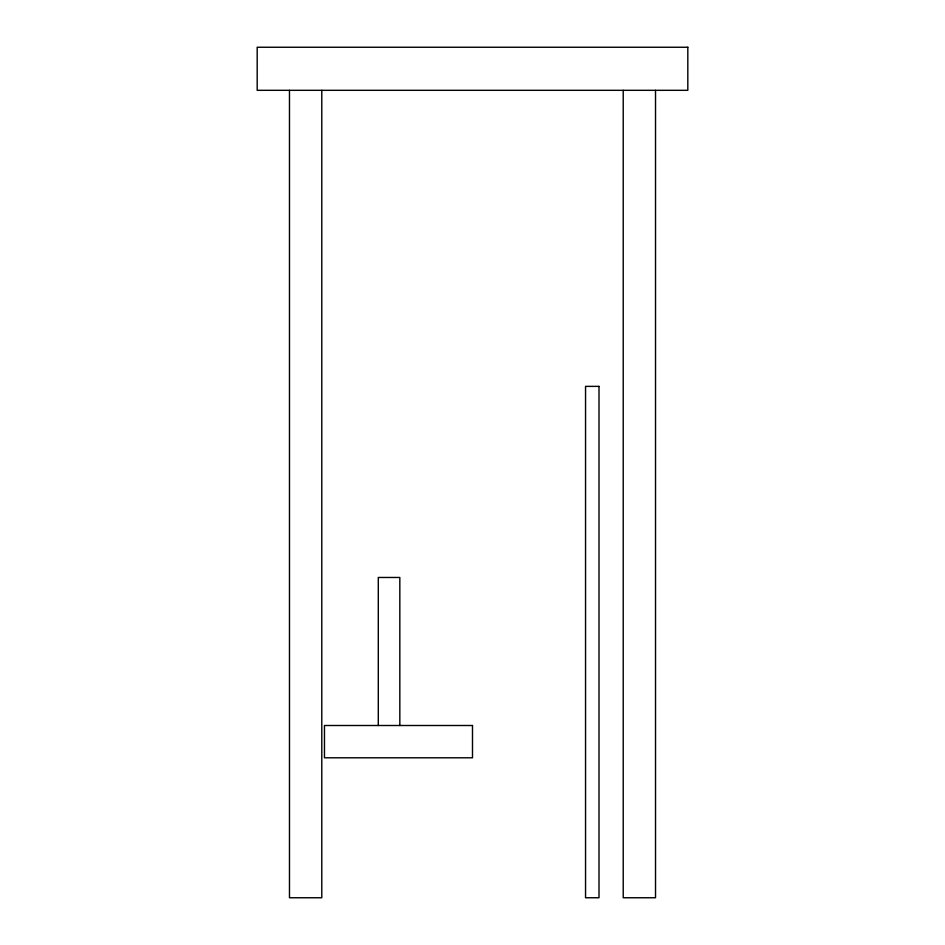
<?xml version="1.0" encoding="UTF-8"?>
<svg xmlns="http://www.w3.org/2000/svg" width="945" height="945" viewBox="0 0 945 945"><rect width="100%" height="100%" fill="white"/><g stroke="black" fill="none" stroke-linecap="round" stroke-linejoin="round"><path stroke-width="1.42" d="M655.523 90.318L655.523 897.75L623.216 897.75L623.216 90.318M399.829 725.5L399.829 577.466L378.295 577.466L378.295 725.5M321.784 90.318L321.784 897.75L289.477 897.75L289.477 90.318M687.818 47.25L257.182 47.25L257.182 90.318L687.818 90.318L687.818 47.25M599 386.375L585.546 386.375L585.546 897.75L599 897.75L599 386.375M472.5 725.5L324.466 725.5L324.466 757.795L472.5 757.795L472.5 725.5"/></g></svg>
